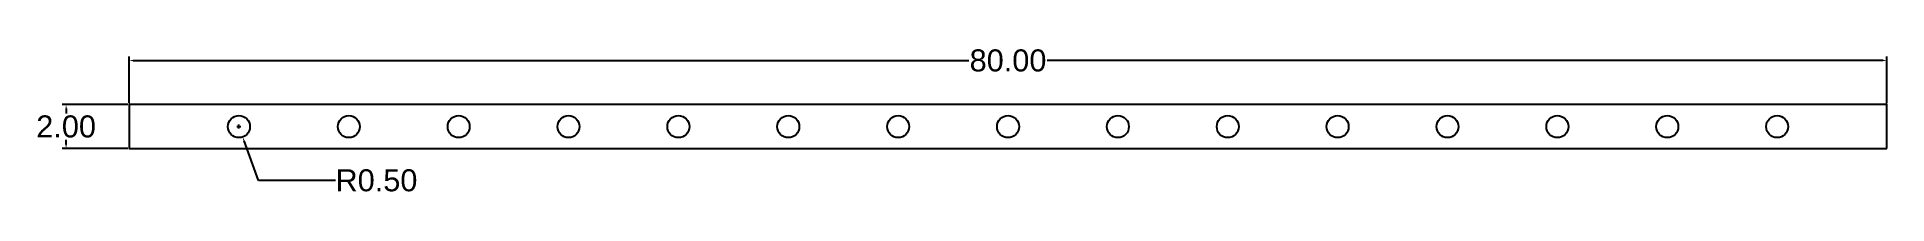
# Model space of a CAD drawing. Header units: centimetres. Extents: x 26.2 to 110.4, y 25.8 to 32.5.
import ezdxf

# ---------------------------------------------------------------- set-up
doc = ezdxf.new("R2010")
doc.units = ezdxf.units.CM
doc.layers.get('Defpoints').update_dxf_attribs({"color": 171})
doc.layers.add('Bară de presiune 2D', color=111, linetype='Continuous')
doc.styles.get("Standard").update_dxf_attribs({"font": 'arial.ttf'})
doc.dimstyles.get("Standard").update_dxf_attribs({"dimtxt": 0.18, "dimasz": 0.18, "dimexe": 0.18, "dimexo": 0.0625, "dimgap": 0.09, "dimtad": 0, "dimtih": 1, "dimtoh": 1, "dimdec": 4, "dimzin": 0, "dimdsep": 46, "dimtxsty": 'Standard', "dimcen": 0.09, "dimadec": 0, "dimazin": 0, "dimtfac": 1, "dimtdec": 4, "dimtofl": 0, "dimtmove": 0, "dimatfit": 3, "dimfxl": 1, "dimtolj": 1, "dimtzin": 0, "dimarcsym": 0})

# ---------------------------------------------------------------- blocks, each defined once
blk = doc.blocks.new('*D3')
at = {"layer": 'Defpoints', "color": 0, "lineweight": -2, "transparency": 16777216}
for p, q in [((30.349, 29.854), (27.367, 29.854)), ((27.547, 29.674), (27.547, 29.454)), ((30.349, 27.854), (27.367, 27.854)), ((27.547, 28.034), (27.547, 28.253))]:
    blk.add_line(p, q, dxfattribs=at)
at = {"layer": 'Defpoints', "color": 0, "transparency": 16777216}
for p in [(30.411, 29.854), (27.547, 27.854), (30.411, 27.854)]:
    blk.add_point(p, dxfattribs=at)
for points in [[(27.517, 29.674), (27.577, 29.674), (27.547, 29.854)], [(27.517, 28.034), (27.577, 28.034), (27.547, 27.854)]]:
    blk.add_solid(points, dxfattribs=at)
at = {"layer": 'Defpoints', "color": 0, "transparency": 16777216, "insert": (27.547, 28.854), "char_height": 1, "attachment_point": 5}
blk.add_mtext('\\A1;2.00', dxfattribs=at)
blk = doc.blocks.new('*D4')
at = {"layer": 'Defpoints', "color": 0, "lineweight": -2, "transparency": 16777216}
for p, q in [((35.321, 28.854), (35.501, 28.854)), ((35.411, 28.764), (35.411, 28.944)), ((36.295, 26.408), (35.642, 28.214)), ((39.805, 26.408), (36.295, 26.408))]:
    blk.add_line(p, q, dxfattribs=at)
at = {"layer": 'Defpoints', "color": 0, "transparency": 16777216}
for p in [(35.411, 28.854), (35.581, 28.383)]:
    blk.add_point(p, dxfattribs=at)
blk.add_solid([(35.671, 28.224), (35.614, 28.204), (35.581, 28.383)], dxfattribs=at)
at = {"layer": 'Defpoints', "color": 0, "transparency": 16777216, "insert": (41.67, 26.408), "char_height": 1, "attachment_point": 5}
blk.add_mtext('\\A1;R0.50', dxfattribs=at)
blk = doc.blocks.new('*D6')
at = {"layer": 'Defpoints', "color": 0, "lineweight": -2, "transparency": 16777216}
for p, q in [((30.411, 29.916), (30.411, 32.032)), ((110.411, 29.916), (110.411, 32.032)), ((30.591, 31.852), (68.635, 31.852)), ((110.231, 31.852), (72.188, 31.852))]:
    blk.add_line(p, q, dxfattribs=at)
at = {"layer": 'Defpoints', "color": 0, "transparency": 16777216}
for p in [(110.411, 31.852), (30.411, 29.854), (110.411, 29.854)]:
    blk.add_point(p, dxfattribs=at)
for points in [[(30.591, 31.882), (30.591, 31.822), (30.411, 31.852)], [(110.231, 31.882), (110.231, 31.822), (110.411, 31.852)]]:
    blk.add_solid(points, dxfattribs=at)
at = {"layer": 'Defpoints', "color": 0, "transparency": 16777216, "insert": (70.411, 31.852), "char_height": 1, "attachment_point": 5}
blk.add_mtext('\\A1;80.00', dxfattribs=at)

msp = doc.modelspace()

# ---------------------------------------------------------------- linework, layer by layer
at = {"layer": 'Bară de presiune 2D'}
msp.add_lwpolyline([(110.411, 27.854), (110.411, 29.854), (30.411, 29.854), (30.411, 27.854)], close=True, dxfattribs=at)
for centre in [(35.411, 28.854), (40.411, 28.854), (45.411, 28.854), (50.411, 28.854), (55.411, 28.854), (60.411, 28.854), (65.411, 28.854), (70.411, 28.854), (75.411, 28.854), (80.411, 28.854), (85.411, 28.854), (90.411, 28.854), (95.411, 28.854), (100.411, 28.854), (105.411, 28.854)]:
    msp.add_circle(centre, 0.5, dxfattribs=at)

# ---------------------------------------------------------------- dimensions: what is measured, and where the dimension line sits
at = {"layer": 'Defpoints'}
dim = msp.add_linear_dim(base=(110.411, 31.852), p1=(30.411, 29.854), p2=(110.411, 29.854), dimstyle='Standard', override={"dimtxt": 1, "dimdec": 2}, dxfattribs=at)
dim.commit()
dim.dimension.update_dxf_attribs({"geometry": '*D6', "text_midpoint": (70.411, 31.852)})
dim = msp.add_linear_dim(base=(27.547, 27.854), p1=(30.411, 29.854), p2=(30.411, 27.854), angle=90, dimstyle='Standard', override={"dimtxt": 1, "dimdec": 2}, dxfattribs=at)
dim.commit()
dim.dimension.update_dxf_attribs({"geometry": '*D3', "text_midpoint": (27.547, 28.854), "dimtype": 160})
dim = msp.add_radius_dim(center=(35.411, 28.854), mpoint=(35.581, 28.383), dimstyle='Standard', override={"dimtxt": 1, "dimdec": 2}, dxfattribs=at)
dim.commit()
dim.dimension.update_dxf_attribs({"geometry": '*D4', "text_midpoint": (41.67, 26.408), "dimtype": 164})

doc.saveas('drawing.dxf')
